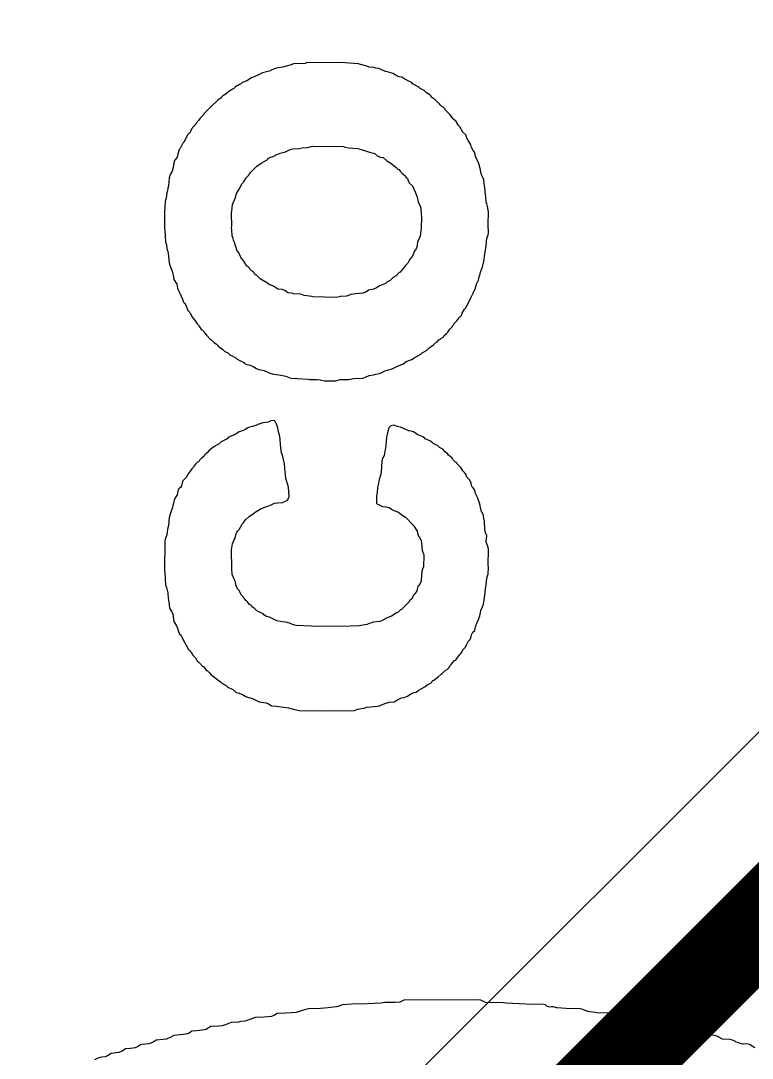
# Model space of a CAD drawing. Header units: inches. Extents: x -0.8 to 12, y -0.1 to 3.7.
# Drawn here: x 0.1512 to 0.233, y 1.3209 to 1.437 of the extents above; entities that cross this region are included whole.
import ezdxf

# ---------------------------------------------------------------- set-up
doc = ezdxf.new("R2010")
doc.units = ezdxf.units.IN
doc.header["$MEASUREMENT"] = 0
doc.layers.add('Bottom Overlay', color=54, linetype='Continuous')
doc.layers.add('Top Layer', color=1, linetype='Continuous')

msp = doc.modelspace()

# ---------------------------------------------------------------- linework, layer by layer
at = {"layer": 'Bottom Overlay'}
for p, q in [((0.17978, 1.43167), (0.17945, 1.43154)), ((0.18051, 1.43177), (0.17978, 1.43167)), ((0.18087, 1.43187), (0.18051, 1.43177)), ((0.18144, 1.43203), (0.18087, 1.43187)), ((0.18169, 1.43213), (0.18144, 1.43203)), ((0.18299, 1.43218), (0.18169, 1.43213)), ((0.18314, 1.43224), (0.18299, 1.43218)), ((0.18732, 1.43229), (0.18314, 1.43224)), ((0.18748, 1.43224), (0.18732, 1.43229)), ((0.18846, 1.43218), (0.18748, 1.43224)), ((0.18898, 1.43213), (0.18846, 1.43218)), ((0.18918, 1.43208), (0.18898, 1.43213)), ((0.18991, 1.43187), (0.18918, 1.43208)), ((0.19017, 1.43177), (0.18991, 1.43187)), ((0.19068, 1.43172), (0.19017, 1.43177)), ((0.19089, 1.43167), (0.19068, 1.43172)), ((0.19125, 1.43162), (0.19089, 1.43167)), ((0.192, 1.43128), (0.19125, 1.43162)), ((0.17697, 1.43056), (0.17679, 1.43043)), ((0.1773, 1.43069), (0.17697, 1.43056)), ((0.17787, 1.43094), (0.1773, 1.43069)), ((0.17823, 1.43115), (0.17787, 1.43094)), ((0.17854, 1.4312), (0.17823, 1.43115)), ((0.17911, 1.43136), (0.17854, 1.4312)), ((0.17919, 1.43143), (0.17911, 1.43136)), ((0.17945, 1.43154), (0.17919, 1.43143)), ((0.19233, 1.4312), (0.192, 1.43128)), ((0.19285, 1.43105), (0.19233, 1.4312)), ((0.19316, 1.43084), (0.19285, 1.43105)), ((0.19326, 1.43079), (0.19316, 1.43084)), ((0.19352, 1.43069), (0.19326, 1.43079)), ((0.19383, 1.43063), (0.19352, 1.43069)), ((0.19414, 1.43043), (0.19383, 1.43063)), ((0.17488, 1.42929), (0.17452, 1.42908)), ((0.17498, 1.42934), (0.17488, 1.42929)), ((0.17519, 1.42955), (0.17498, 1.42934)), ((0.17565, 1.42981), (0.17519, 1.42955)), ((0.17575, 1.42986), (0.17565, 1.42981)), ((0.17594, 1.43004), (0.17575, 1.42986)), ((0.17619, 1.43014), (0.17594, 1.43004)), ((0.17648, 1.43022), (0.17619, 1.43014)), ((0.17679, 1.43043), (0.17648, 1.43022)), ((0.19481, 1.43007), (0.19414, 1.43043)), ((0.19492, 1.43001), (0.19481, 1.43007)), ((0.19502, 1.42991), (0.19492, 1.43001)), ((0.19538, 1.4297), (0.19502, 1.42991)), ((0.19564, 1.42955), (0.19538, 1.4297)), ((0.19574, 1.4295), (0.19564, 1.42955)), ((0.19585, 1.42939), (0.19574, 1.4295)), ((0.19631, 1.42914), (0.19585, 1.42939)), ((0.17348, 1.42826), (0.1732, 1.42803)), ((0.17359, 1.42831), (0.17348, 1.42826)), ((0.17361, 1.42839), (0.17359, 1.42831)), ((0.17379, 1.42857), (0.17361, 1.42839)), ((0.17415, 1.42877), (0.17379, 1.42857)), ((0.17423, 1.42885), (0.17415, 1.42877)), ((0.17452, 1.42908), (0.17423, 1.42885)), ((0.19657, 1.42888), (0.19631, 1.42914)), ((0.19693, 1.42867), (0.19657, 1.42888)), ((0.19706, 1.42854), (0.19693, 1.42867)), ((0.19719, 1.42836), (0.19706, 1.42854)), ((0.19729, 1.42831), (0.19719, 1.42836)), ((0.1974, 1.42821), (0.19729, 1.42831)), ((0.1975, 1.42815), (0.1974, 1.42821)), ((0.19786, 1.42779), (0.1975, 1.42815)), ((0.17281, 1.42769), (0.1717, 1.42658)), ((0.17291, 1.42774), (0.17281, 1.42769)), ((0.1732, 1.42803), (0.17291, 1.42774)), ((0.19796, 1.42774), (0.19786, 1.42779)), ((0.19804, 1.42766), (0.19796, 1.42774)), ((0.19809, 1.42756), (0.19804, 1.42766)), ((0.19827, 1.42738), (0.19809, 1.42756)), ((0.19838, 1.42733), (0.19827, 1.42738)), ((0.19861, 1.4271), (0.19838, 1.42733)), ((0.19866, 1.42699), (0.19861, 1.4271)), ((0.19923, 1.42642), (0.19866, 1.42699)), ((0.17108, 1.4258), (0.17093, 1.42565)), ((0.17124, 1.42606), (0.17108, 1.4258)), ((0.17165, 1.42648), (0.17124, 1.42606)), ((0.1717, 1.42658), (0.17165, 1.42648)), ((0.19959, 1.42596), (0.19923, 1.42642)), ((0.1999, 1.4257), (0.19959, 1.42596)), ((0.17036, 1.42493), (0.17007, 1.42438)), ((0.17041, 1.42503), (0.17036, 1.42493)), ((0.17049, 1.42511), (0.17041, 1.42503)), ((0.17059, 1.42516), (0.17049, 1.42511)), ((0.17062, 1.42524), (0.17059, 1.42516)), ((0.17072, 1.42534), (0.17062, 1.42524)), ((0.17077, 1.42544), (0.17072, 1.42534)), ((0.17087, 1.42555), (0.17077, 1.42544)), ((0.17093, 1.42565), (0.17087, 1.42555)), ((0.20016, 1.42524), (0.1999, 1.4257)), ((0.20031, 1.42508), (0.20016, 1.42524)), ((0.20062, 1.42451), (0.20031, 1.42508)), ((0.16969, 1.42384), (0.16943, 1.42338)), ((0.16984, 1.4242), (0.16969, 1.42384)), ((0.16997, 1.42433), (0.16984, 1.4242)), ((0.17007, 1.42438), (0.16997, 1.42433)), ((0.20096, 1.42418), (0.20062, 1.42451)), ((0.20109, 1.42384), (0.20096, 1.42418)), ((0.20119, 1.42358), (0.20109, 1.42384)), ((0.20127, 1.42351), (0.20119, 1.42358)), ((0.20153, 1.42309), (0.20127, 1.42351)), ((0.16891, 1.42255), (0.16876, 1.42203)), ((0.16901, 1.42265), (0.16891, 1.42255)), ((0.16922, 1.42302), (0.16901, 1.42265)), ((0.16932, 1.42327), (0.16922, 1.42302)), ((0.16943, 1.42338), (0.16932, 1.42327)), ((0.18079, 1.42229), (0.18118, 1.42247)), ((0.18118, 1.42247), (0.18144, 1.42258)), ((0.18144, 1.42258), (0.18164, 1.42263)), ((0.18164, 1.42263), (0.18231, 1.42268)), ((0.18231, 1.42268), (0.18268, 1.42273)), ((0.18268, 1.42273), (0.18324, 1.42278)), ((0.18324, 1.42278), (0.1834, 1.42283)), ((0.1834, 1.42283), (0.18381, 1.42294)), ((0.18381, 1.42294), (0.18727, 1.42289)), ((0.18727, 1.42289), (0.18743, 1.42283)), ((0.18743, 1.42283), (0.18784, 1.42273)), ((0.18784, 1.42273), (0.1889, 1.42265)), ((0.1889, 1.42265), (0.18916, 1.4226)), ((0.18916, 1.4226), (0.18973, 1.4224)), ((0.18973, 1.4224), (0.19032, 1.42222)), ((0.20161, 1.42276), (0.20153, 1.42309)), ((0.20181, 1.42245), (0.20161, 1.42276)), ((0.20194, 1.42227), (0.20181, 1.42245)), ((0.16839, 1.42131), (0.16829, 1.42105)), ((0.16847, 1.42139), (0.16839, 1.42131)), ((0.16868, 1.4217), (0.16847, 1.42139)), ((0.16876, 1.42203), (0.16868, 1.4217)), ((0.17808, 1.42103), (0.17875, 1.42139)), ((0.17875, 1.42139), (0.17883, 1.42147)), ((0.17883, 1.42147), (0.17888, 1.42157)), ((0.17888, 1.42157), (0.17911, 1.4217)), ((0.17911, 1.4217), (0.17932, 1.42175)), ((0.17932, 1.42175), (0.17965, 1.42188)), ((0.17965, 1.42188), (0.17973, 1.42196)), ((0.17973, 1.42196), (0.17984, 1.42201)), ((0.17984, 1.42201), (0.1802, 1.42216)), ((0.1802, 1.42216), (0.18079, 1.42229)), ((0.19032, 1.42222), (0.19066, 1.42214)), ((0.19066, 1.42214), (0.19084, 1.42206)), ((0.19084, 1.42206), (0.19104, 1.42185)), ((0.19104, 1.42185), (0.19115, 1.4218)), ((0.19115, 1.4218), (0.1914, 1.4217)), ((0.1914, 1.4217), (0.19171, 1.42165)), ((0.19171, 1.42165), (0.19182, 1.42154)), ((0.19182, 1.42154), (0.19192, 1.42149)), ((0.19192, 1.42149), (0.19213, 1.42129)), ((0.19213, 1.42129), (0.19259, 1.42103)), ((0.20202, 1.42198), (0.20194, 1.42227)), ((0.20207, 1.42178), (0.20202, 1.42198)), ((0.20215, 1.42149), (0.20207, 1.42178)), ((0.20235, 1.42118), (0.20215, 1.42149)), ((0.20248, 1.42085), (0.20235, 1.42118)), ((0.16814, 1.42012), (0.16788, 1.41976)), ((0.16824, 1.42054), (0.16814, 1.42012)), ((0.16829, 1.42105), (0.16824, 1.42054)), ((0.17687, 1.41997), (0.17751, 1.42061)), ((0.17751, 1.42061), (0.17761, 1.42067)), ((0.17761, 1.42067), (0.17808, 1.42103)), ((0.19259, 1.42103), (0.1928, 1.42082)), ((0.1928, 1.42082), (0.1929, 1.42077)), ((0.1929, 1.42077), (0.19319, 1.42054)), ((0.19319, 1.42054), (0.19337, 1.42036)), ((0.19337, 1.42036), (0.19347, 1.4203)), ((0.19347, 1.4203), (0.1937, 1.42007)), ((0.1937, 1.42007), (0.19375, 1.41997)), ((0.20259, 1.42043), (0.20248, 1.42085)), ((0.20264, 1.42007), (0.20259, 1.42043)), ((0.20274, 1.41971), (0.20264, 1.42007)), ((0.16778, 1.4194), (0.1677, 1.4185)), ((0.16788, 1.41976), (0.16778, 1.4194)), ((0.17594, 1.41873), (0.17614, 1.41894)), ((0.17614, 1.41894), (0.1764, 1.4194)), ((0.1764, 1.4194), (0.17666, 1.41966)), ((0.17666, 1.41966), (0.17671, 1.41976)), ((0.17671, 1.41976), (0.17681, 1.41987)), ((0.17681, 1.41987), (0.17687, 1.41997)), ((0.19375, 1.41997), (0.19383, 1.41989)), ((0.19383, 1.41989), (0.19394, 1.41984)), ((0.19394, 1.41984), (0.19422, 1.41956)), ((0.19422, 1.41956), (0.19427, 1.41945)), ((0.19427, 1.41945), (0.19443, 1.4193)), ((0.19443, 1.4193), (0.19453, 1.41904)), ((0.19453, 1.41904), (0.19468, 1.41878)), ((0.20287, 1.41943), (0.20274, 1.41971)), ((0.20297, 1.41917), (0.20287, 1.41943)), ((0.20303, 1.41875), (0.20297, 1.41917)), ((0.16754, 1.41772), (0.16744, 1.41715)), ((0.16759, 1.41793), (0.16754, 1.41772)), ((0.16765, 1.41824), (0.16759, 1.41793)), ((0.1677, 1.4185), (0.16765, 1.41824)), ((0.17529, 1.41752), (0.17534, 1.41772)), ((0.17534, 1.41772), (0.1756, 1.41813)), ((0.1756, 1.41813), (0.17594, 1.41873)), ((0.19468, 1.41878), (0.19499, 1.41847)), ((0.19499, 1.41847), (0.1951, 1.41821)), ((0.1951, 1.41821), (0.19546, 1.41744)), ((0.20308, 1.41829), (0.20303, 1.41875)), ((0.20316, 1.41749), (0.20308, 1.41829)), ((0.16734, 1.41674), (0.16728, 1.41555)), ((0.16744, 1.41715), (0.16734, 1.41674)), ((0.17488, 1.41638), (0.17498, 1.41664)), ((0.17498, 1.41664), (0.17521, 1.41718)), ((0.17521, 1.41718), (0.17529, 1.41752)), ((0.19546, 1.41744), (0.19551, 1.41723)), ((0.19551, 1.41723), (0.19564, 1.41669)), ((0.19564, 1.41669), (0.19592, 1.41604)), ((0.20321, 1.41733), (0.20316, 1.41749)), ((0.20326, 1.41666), (0.20321, 1.41733)), ((0.20331, 1.41646), (0.20326, 1.41666)), ((0.16728, 1.41555), (0.16726, 1.41372)), ((0.17477, 1.4154), (0.17483, 1.41597)), ((0.1748, 1.41398), (0.17477, 1.4154)), ((0.17483, 1.41597), (0.17488, 1.41638)), ((0.19592, 1.41604), (0.19598, 1.41522)), ((0.20344, 1.41602), (0.20331, 1.41646)), ((0.20349, 1.41555), (0.20344, 1.41602)), ((0.20346, 1.41418), (0.20349, 1.41555)), ((0.19598, 1.41522), (0.19603, 1.41506)), ((0.19603, 1.41506), (0.19598, 1.41367)), ((0.16726, 1.41372), (0.16731, 1.41356)), ((0.16731, 1.41356), (0.16736, 1.41217)), ((0.17475, 1.41382), (0.1748, 1.41398)), ((0.1748, 1.41356), (0.17475, 1.41382)), ((0.17485, 1.41289), (0.1748, 1.41356)), ((0.19592, 1.41351), (0.19587, 1.41284)), ((0.19598, 1.41367), (0.19592, 1.41351)), ((0.20352, 1.4132), (0.20346, 1.41418)), ((0.20346, 1.413), (0.20352, 1.4132)), ((0.16736, 1.41217), (0.16747, 1.41191)), ((0.16747, 1.41191), (0.16754, 1.41142)), ((0.1749, 1.41269), (0.17485, 1.41289)), ((0.17498, 1.4124), (0.1749, 1.41269)), ((0.17508, 1.41214), (0.17498, 1.4124)), ((0.17526, 1.41165), (0.17508, 1.41214)), ((0.19556, 1.41217), (0.19549, 1.41163)), ((0.19587, 1.41284), (0.19556, 1.41217)), ((0.20323, 1.41178), (0.20331, 1.41263)), ((0.20331, 1.41263), (0.20346, 1.413)), ((0.16754, 1.41142), (0.16762, 1.41114)), ((0.16762, 1.41114), (0.16767, 1.41093)), ((0.16767, 1.41093), (0.16772, 1.41057)), ((0.17537, 1.41129), (0.17526, 1.41165)), ((0.17563, 1.41093), (0.17537, 1.41129)), ((0.1757, 1.41075), (0.17563, 1.41093)), ((0.17583, 1.41041), (0.1757, 1.41075)), ((0.1951, 1.41088), (0.19484, 1.41041)), ((0.1952, 1.41114), (0.1951, 1.41088)), ((0.19541, 1.41145), (0.1952, 1.41114)), ((0.19549, 1.41163), (0.19541, 1.41145)), ((0.203, 1.41), (0.20308, 1.41085)), ((0.20308, 1.41085), (0.20323, 1.41178)), ((0.16772, 1.41057), (0.1678, 1.40987)), ((0.1678, 1.40987), (0.16785, 1.40961)), ((0.16785, 1.40961), (0.16801, 1.4092)), ((0.17591, 1.41034), (0.17583, 1.41041)), ((0.17614, 1.41005), (0.17591, 1.41034)), ((0.17635, 1.40969), (0.17614, 1.41005)), ((0.1764, 1.40959), (0.17635, 1.40969)), ((0.17648, 1.40951), (0.1764, 1.40959)), ((0.19448, 1.40985), (0.19417, 1.40954)), ((0.19468, 1.41021), (0.19448, 1.40985)), ((0.19474, 1.41031), (0.19468, 1.41021)), ((0.19484, 1.41041), (0.19474, 1.41031)), ((0.20282, 1.40941), (0.203, 1.41)), ((0.16801, 1.4092), (0.16814, 1.40892)), ((0.16814, 1.40892), (0.16824, 1.4085)), ((0.16824, 1.4085), (0.16829, 1.40799)), ((0.17658, 1.40946), (0.17648, 1.40951)), ((0.17676, 1.40928), (0.17658, 1.40946)), ((0.17681, 1.40917), (0.17676, 1.40928)), ((0.17699, 1.40899), (0.17681, 1.40917)), ((0.1771, 1.40894), (0.17699, 1.40899)), ((0.17728, 1.40876), (0.1771, 1.40894)), ((0.17733, 1.40866), (0.17728, 1.40876)), ((0.17746, 1.40853), (0.17733, 1.40866)), ((0.17756, 1.40848), (0.17746, 1.40853)), ((0.17798, 1.40806), (0.17756, 1.40848)), ((0.19316, 1.40842), (0.19306, 1.40837)), ((0.19352, 1.40879), (0.19316, 1.40842)), ((0.19363, 1.40884), (0.19352, 1.40879)), ((0.19375, 1.40897), (0.19363, 1.40884)), ((0.19412, 1.40943), (0.19375, 1.40897)), ((0.19417, 1.40954), (0.19412, 1.40943)), ((0.20248, 1.4083), (0.20254, 1.4085)), ((0.20254, 1.4085), (0.20261, 1.40884)), ((0.20261, 1.40884), (0.20282, 1.40941)), ((0.16829, 1.40799), (0.16865, 1.40747)), ((0.16865, 1.40747), (0.16873, 1.40703)), ((0.17854, 1.40775), (0.17798, 1.40806)), ((0.17865, 1.4077), (0.17854, 1.40775)), ((0.17888, 1.40747), (0.17865, 1.4077)), ((0.17937, 1.40729), (0.17888, 1.40747)), ((0.17994, 1.40693), (0.17937, 1.40729)), ((0.19128, 1.40726), (0.19099, 1.40708)), ((0.19161, 1.40739), (0.19128, 1.40726)), ((0.19197, 1.40755), (0.19161, 1.40739)), ((0.19213, 1.4077), (0.19197, 1.40755)), ((0.19249, 1.40791), (0.19213, 1.4077)), ((0.19259, 1.40796), (0.19249, 1.40791)), ((0.19285, 1.40822), (0.19259, 1.40796)), ((0.19295, 1.40827), (0.19285, 1.40822)), ((0.19298, 1.4083), (0.19295, 1.40827)), ((0.19306, 1.40837), (0.19298, 1.4083)), ((0.20202, 1.40695), (0.20215, 1.40749)), ((0.20215, 1.40749), (0.20238, 1.40793)), ((0.20238, 1.40793), (0.20248, 1.4083)), ((0.16873, 1.40703), (0.16883, 1.40677)), ((0.16883, 1.40677), (0.16899, 1.40646)), ((0.16899, 1.40646), (0.16927, 1.40582)), ((0.18046, 1.40688), (0.17994, 1.40693)), ((0.18071, 1.40677), (0.18046, 1.40688)), ((0.18107, 1.40651), (0.18071, 1.40677)), ((0.18149, 1.40646), (0.18107, 1.40651)), ((0.18169, 1.40641), (0.18149, 1.40646)), ((0.18252, 1.40636), (0.18169, 1.40641)), ((0.18288, 1.4062), (0.18252, 1.40636)), ((0.1835, 1.40615), (0.18288, 1.4062)), ((0.18371, 1.4061), (0.1835, 1.40615)), ((0.18386, 1.40605), (0.18371, 1.4061)), ((0.18696, 1.4061), (0.18681, 1.40605)), ((0.18763, 1.40615), (0.18696, 1.4061)), ((0.18784, 1.4062), (0.18763, 1.40615)), ((0.1881, 1.40631), (0.18784, 1.4062)), ((0.18841, 1.40636), (0.1881, 1.40631)), ((0.18862, 1.40641), (0.18841, 1.40636)), ((0.18944, 1.40646), (0.18862, 1.40641)), ((0.18978, 1.40659), (0.18944, 1.40646)), ((0.19009, 1.4068), (0.18978, 1.40659)), ((0.19063, 1.40693), (0.19009, 1.4068)), ((0.19099, 1.40708), (0.19063, 1.40693)), ((0.20155, 1.40602), (0.20181, 1.40649)), ((0.20181, 1.40649), (0.20202, 1.40695)), ((0.16927, 1.40582), (0.1694, 1.40548)), ((0.1694, 1.40548), (0.16948, 1.4054)), ((0.16948, 1.4054), (0.16953, 1.4053)), ((0.16953, 1.4053), (0.16963, 1.4052)), ((0.16963, 1.4052), (0.16974, 1.40494)), ((0.16974, 1.40494), (0.16989, 1.40453)), ((0.18645, 1.406), (0.18386, 1.40605)), ((0.18681, 1.40605), (0.18645, 1.406)), ((0.20093, 1.40478), (0.2013, 1.40545)), ((0.2013, 1.40545), (0.20155, 1.40602)), ((0.16989, 1.40453), (0.1701, 1.40432)), ((0.1701, 1.40432), (0.17015, 1.40422)), ((0.17015, 1.40422), (0.17041, 1.40375)), ((0.17041, 1.40375), (0.17064, 1.40347)), ((0.19995, 1.40339), (0.20029, 1.40383)), ((0.20029, 1.40383), (0.20039, 1.40388)), ((0.20039, 1.40388), (0.20047, 1.40396)), ((0.20047, 1.40396), (0.20057, 1.40422)), ((0.20057, 1.40422), (0.20083, 1.40468)), ((0.20083, 1.40468), (0.20093, 1.40478)), ((0.17064, 1.40347), (0.1709, 1.40305)), ((0.1709, 1.40305), (0.17113, 1.40282)), ((0.17113, 1.40282), (0.17118, 1.40272)), ((0.17118, 1.40272), (0.17142, 1.40238)), ((0.19918, 1.40246), (0.19944, 1.40272)), ((0.19944, 1.40272), (0.19949, 1.40282)), ((0.19949, 1.40282), (0.19959, 1.40292)), ((0.19959, 1.40292), (0.19964, 1.40303)), ((0.19964, 1.40303), (0.1999, 1.40329)), ((0.1999, 1.40329), (0.19995, 1.40339)), ((0.17142, 1.40238), (0.17152, 1.40233)), ((0.17152, 1.40233), (0.1717, 1.40215)), ((0.1717, 1.40215), (0.17175, 1.40205)), ((0.17175, 1.40205), (0.17198, 1.40176)), ((0.17198, 1.40176), (0.17222, 1.40153)), ((0.17222, 1.40153), (0.17227, 1.40143)), ((0.17227, 1.40143), (0.17245, 1.4013)), ((0.19817, 1.4014), (0.19843, 1.40156)), ((0.19843, 1.40156), (0.19851, 1.40163)), ((0.19851, 1.40163), (0.19856, 1.40174)), ((0.19856, 1.40174), (0.19879, 1.40197)), ((0.19879, 1.40197), (0.19889, 1.40202)), ((0.19889, 1.40202), (0.19897, 1.4021)), ((0.19897, 1.4021), (0.19918, 1.40246)), ((0.17245, 1.4013), (0.17281, 1.40094)), ((0.17281, 1.40094), (0.17307, 1.40078)), ((0.17307, 1.40078), (0.1732, 1.40065)), ((0.1732, 1.40065), (0.17325, 1.40055)), ((0.17325, 1.40055), (0.17333, 1.40047)), ((0.17333, 1.40047), (0.17343, 1.40042)), ((0.17343, 1.40042), (0.17379, 1.40016)), ((0.19657, 1.40006), (0.19688, 1.40037)), ((0.19688, 1.40037), (0.19698, 1.40042)), ((0.19698, 1.40042), (0.19734, 1.40068)), ((0.19734, 1.40068), (0.19765, 1.40099)), ((0.19765, 1.40099), (0.19776, 1.40104)), ((0.19776, 1.40104), (0.19796, 1.40125)), ((0.19796, 1.40125), (0.19807, 1.4013)), ((0.19807, 1.4013), (0.19817, 1.4014)), ((0.17379, 1.40016), (0.174, 1.39995)), ((0.174, 1.39995), (0.17433, 1.39983)), ((0.17433, 1.39983), (0.17457, 1.39959)), ((0.17457, 1.39959), (0.17467, 1.39954)), ((0.17467, 1.39954), (0.17524, 1.39923)), ((0.17524, 1.39923), (0.17539, 1.39908)), ((0.19494, 1.39905), (0.19518, 1.39923)), ((0.19518, 1.39923), (0.19528, 1.39928)), ((0.19528, 1.39928), (0.19595, 1.39964)), ((0.19595, 1.39964), (0.1961, 1.3998)), ((0.1961, 1.3998), (0.19657, 1.40006)), ((0.17539, 1.39908), (0.17575, 1.39892)), ((0.17575, 1.39892), (0.17612, 1.39871)), ((0.17612, 1.39871), (0.17622, 1.39861)), ((0.17622, 1.39861), (0.17648, 1.39851)), ((0.17648, 1.39851), (0.17684, 1.3984)), ((0.17684, 1.3984), (0.17718, 1.39828)), ((0.17718, 1.39828), (0.17756, 1.39804)), ((0.17756, 1.39804), (0.17782, 1.39794)), ((0.17782, 1.39794), (0.17841, 1.39781)), ((0.19233, 1.39789), (0.19262, 1.39797)), ((0.19262, 1.39797), (0.19288, 1.39807)), ((0.19288, 1.39807), (0.19342, 1.39835)), ((0.19342, 1.39835), (0.19391, 1.39853)), ((0.19391, 1.39853), (0.19422, 1.39874)), ((0.19422, 1.39874), (0.1943, 1.39882)), ((0.1943, 1.39882), (0.19494, 1.39905)), ((0.17841, 1.39781), (0.17906, 1.39753)), ((0.17906, 1.39753), (0.17947, 1.39742)), ((0.17947, 1.39742), (0.18007, 1.39735)), ((0.18007, 1.39735), (0.18027, 1.39729)), ((0.18027, 1.39729), (0.18084, 1.39719)), ((0.18084, 1.39719), (0.18138, 1.39696)), ((0.18138, 1.39696), (0.18193, 1.39693)), ((0.18193, 1.39693), (0.18195, 1.39696)), ((0.18195, 1.39696), (0.18206, 1.39691)), ((0.18206, 1.39691), (0.18211, 1.39691)), ((0.18211, 1.39691), (0.18335, 1.39686)), ((0.18335, 1.39686), (0.1835, 1.3968)), ((0.1835, 1.3968), (0.18435, 1.39683)), ((0.18435, 1.39683), (0.18466, 1.39678)), ((0.18466, 1.39678), (0.18487, 1.39673)), ((0.18655, 1.3967), (0.18691, 1.3968)), ((0.18691, 1.3968), (0.1873, 1.39683)), ((0.1873, 1.39683), (0.18789, 1.3968)), ((0.18789, 1.3968), (0.18805, 1.39686)), ((0.18805, 1.39686), (0.18841, 1.39691)), ((0.18841, 1.39691), (0.18949, 1.39696)), ((0.18949, 1.39696), (0.19017, 1.39727)), ((0.19017, 1.39727), (0.19066, 1.39735)), ((0.19066, 1.39735), (0.19091, 1.3974)), ((0.19091, 1.3974), (0.19133, 1.3975)), ((0.19133, 1.3975), (0.19159, 1.3976)), ((0.19159, 1.3976), (0.19192, 1.39779)), ((0.19192, 1.39779), (0.19233, 1.39789)), ((0.18487, 1.39673), (0.18518, 1.39667)), ((0.18518, 1.39667), (0.18639, 1.39665)), ((0.18639, 1.39665), (0.18655, 1.3967)), ((0.17922, 1.39221), (0.17885, 1.39205)), ((0.1796, 1.39218), (0.17922, 1.39221)), ((0.17981, 1.39182), (0.1796, 1.39218)), ((0.17596, 1.39107), (0.17563, 1.39094)), ((0.17632, 1.39123), (0.17596, 1.39107)), ((0.1765, 1.39135), (0.17632, 1.39123)), ((0.17676, 1.39146), (0.1765, 1.39135)), ((0.1771, 1.39154), (0.17676, 1.39146)), ((0.17761, 1.39169), (0.1771, 1.39154)), ((0.17769, 1.39177), (0.17761, 1.39169)), ((0.17826, 1.39197), (0.17769, 1.39177)), ((0.17885, 1.39205), (0.17826, 1.39197)), ((0.17986, 1.39161), (0.17981, 1.39182)), ((0.17994, 1.39138), (0.17986, 1.39161)), ((0.18007, 1.39079), (0.17994, 1.39138)), ((0.19226, 1.39104), (0.19218, 1.39066)), ((0.19236, 1.39141), (0.19226, 1.39104)), ((0.19259, 1.39164), (0.19236, 1.39141)), ((0.1929, 1.39169), (0.19259, 1.39164)), ((0.19334, 1.39156), (0.1929, 1.39169)), ((0.19368, 1.39148), (0.19334, 1.39156)), ((0.19425, 1.39123), (0.19368, 1.39148)), ((0.19435, 1.39117), (0.19425, 1.39123)), ((0.19461, 1.39107), (0.19435, 1.39117)), ((0.19481, 1.39102), (0.19461, 1.39107)), ((0.1951, 1.39094), (0.19481, 1.39102)), ((0.17359, 1.38983), (0.17338, 1.38962)), ((0.17426, 1.39019), (0.17359, 1.38983)), ((0.17444, 1.39037), (0.17426, 1.39019)), ((0.17508, 1.39061), (0.17444, 1.39037)), ((0.17545, 1.39086), (0.17508, 1.39061)), ((0.17563, 1.39094), (0.17545, 1.39086)), ((0.18012, 1.39063), (0.18007, 1.39079)), ((0.1802, 1.39014), (0.18012, 1.39063)), ((0.18025, 1.38952), (0.1802, 1.39014)), ((0.19205, 1.38986), (0.192, 1.38913)), ((0.1921, 1.39037), (0.19205, 1.38986)), ((0.19218, 1.39066), (0.1921, 1.39037)), ((0.19559, 1.39061), (0.1951, 1.39094)), ((0.19579, 1.39055), (0.19559, 1.39061)), ((0.19616, 1.3904), (0.19579, 1.39055)), ((0.19626, 1.39035), (0.19616, 1.3904)), ((0.19641, 1.39019), (0.19626, 1.39035)), ((0.19652, 1.39014), (0.19641, 1.39019)), ((0.19703, 1.38993), (0.19652, 1.39014)), ((0.19729, 1.38968), (0.19703, 1.38993)), ((0.17222, 1.38882), (0.17204, 1.38859)), ((0.1725, 1.38906), (0.17222, 1.38882)), ((0.1726, 1.38911), (0.1725, 1.38906)), ((0.17281, 1.38931), (0.1726, 1.38911)), ((0.17338, 1.38962), (0.17281, 1.38931)), ((0.1803, 1.38885), (0.18025, 1.38952)), ((0.18035, 1.38859), (0.1803, 1.38885)), ((0.1919, 1.38877), (0.19184, 1.38831)), ((0.19195, 1.38898), (0.1919, 1.38877)), ((0.192, 1.38913), (0.19195, 1.38898)), ((0.19755, 1.38952), (0.19729, 1.38968)), ((0.19781, 1.38942), (0.19755, 1.38952)), ((0.19802, 1.38921), (0.19781, 1.38942)), ((0.19838, 1.389), (0.19802, 1.38921)), ((0.19866, 1.38872), (0.19838, 1.389)), ((0.19897, 1.38846), (0.19866, 1.38872)), ((0.17095, 1.38756), (0.17072, 1.38733)), ((0.17105, 1.38761), (0.17095, 1.38756)), ((0.17113, 1.38769), (0.17105, 1.38761)), ((0.17118, 1.38779), (0.17113, 1.38769)), ((0.17142, 1.38802), (0.17118, 1.38779)), ((0.17152, 1.38807), (0.17142, 1.38802)), ((0.17165, 1.3882), (0.17152, 1.38807)), ((0.1717, 1.38831), (0.17165, 1.3882)), ((0.17193, 1.38854), (0.1717, 1.38831)), ((0.17204, 1.38859), (0.17193, 1.38854)), ((0.18046, 1.38833), (0.18035, 1.38859)), ((0.18053, 1.388), (0.18046, 1.38833)), ((0.18069, 1.38738), (0.18053, 1.388)), ((0.19159, 1.38764), (0.19151, 1.38647)), ((0.19164, 1.388), (0.19159, 1.38764)), ((0.19184, 1.38831), (0.19164, 1.388)), ((0.19902, 1.38836), (0.19897, 1.38846)), ((0.19913, 1.38826), (0.19902, 1.38836)), ((0.19944, 1.388), (0.19913, 1.38826)), ((0.19949, 1.38789), (0.19944, 1.388)), ((0.19982, 1.38756), (0.19949, 1.38789)), ((0.19993, 1.38751), (0.19982, 1.38756)), ((0.19995, 1.38743), (0.19993, 1.38751)), ((0.17015, 1.38655), (0.16992, 1.38627)), ((0.17031, 1.38681), (0.17015, 1.38655)), ((0.17051, 1.38702), (0.17031, 1.38681)), ((0.17056, 1.38712), (0.17051, 1.38702)), ((0.17067, 1.38722), (0.17056, 1.38712)), ((0.17072, 1.38733), (0.17067, 1.38722)), ((0.18074, 1.38686), (0.18069, 1.38738)), ((0.18084, 1.38572), (0.18074, 1.38686)), ((0.19151, 1.38647), (0.19146, 1.38622)), ((0.20042, 1.38696), (0.19995, 1.38743)), ((0.20062, 1.3866), (0.20042, 1.38696)), ((0.20083, 1.3864), (0.20062, 1.3866)), ((0.20088, 1.38629), (0.20083, 1.3864)), ((0.16932, 1.38547), (0.16922, 1.38511)), ((0.16969, 1.38583), (0.16932, 1.38547)), ((0.16992, 1.38627), (0.16969, 1.38583)), ((0.1811, 1.3849), (0.18084, 1.38572)), ((0.19128, 1.38562), (0.19115, 1.38503)), ((0.19146, 1.38622), (0.19128, 1.38562)), ((0.20096, 1.38622), (0.20088, 1.38629)), ((0.20109, 1.38588), (0.20096, 1.38622)), ((0.20142, 1.38554), (0.20109, 1.38588)), ((0.20155, 1.38521), (0.20142, 1.38554)), ((0.20166, 1.38485), (0.20155, 1.38521)), ((0.16881, 1.38449), (0.16868, 1.38389)), ((0.16891, 1.38459), (0.16881, 1.38449)), ((0.16896, 1.38469), (0.16891, 1.38459)), ((0.16904, 1.38472), (0.16896, 1.38469)), ((0.16917, 1.3849), (0.16904, 1.38472)), ((0.16922, 1.38511), (0.16917, 1.3849)), ((0.18115, 1.38474), (0.1811, 1.3849)), ((0.1812, 1.38371), (0.18115, 1.38474)), ((0.19104, 1.38415), (0.19099, 1.38374)), ((0.19109, 1.38472), (0.19104, 1.38415)), ((0.19115, 1.38503), (0.19109, 1.38472)), ((0.20181, 1.38469), (0.20166, 1.38485)), ((0.20199, 1.38441), (0.20181, 1.38469)), ((0.20207, 1.38407), (0.20199, 1.38441)), ((0.2023, 1.38353), (0.20207, 1.38407)), ((0.16827, 1.38296), (0.16821, 1.3827)), ((0.16834, 1.3833), (0.16827, 1.38296)), ((0.16847, 1.38358), (0.16834, 1.3833)), ((0.16868, 1.38389), (0.16847, 1.38358)), ((0.17911, 1.38275), (0.17958, 1.38296)), ((0.17958, 1.38296), (0.17994, 1.38301)), ((0.17994, 1.38301), (0.18046, 1.38306)), ((0.18046, 1.38306), (0.18079, 1.38319)), ((0.18079, 1.38319), (0.18105, 1.38335)), ((0.18105, 1.38335), (0.1811, 1.38345)), ((0.1811, 1.38345), (0.1812, 1.38371)), ((0.19099, 1.38374), (0.19097, 1.38299)), ((0.19097, 1.38299), (0.19109, 1.38286)), ((0.19109, 1.38286), (0.1912, 1.38281)), ((0.20251, 1.38296), (0.2023, 1.38353)), ((0.20256, 1.3827), (0.20251, 1.38296)), ((0.16788, 1.38175), (0.16778, 1.38133)), ((0.16801, 1.38208), (0.16788, 1.38175)), ((0.16816, 1.3825), (0.16801, 1.38208)), ((0.16821, 1.3827), (0.16816, 1.3825)), ((0.17679, 1.38152), (0.17728, 1.38185)), ((0.17728, 1.38185), (0.17741, 1.38198)), ((0.17741, 1.38198), (0.17798, 1.38229)), ((0.17798, 1.38229), (0.17808, 1.38239)), ((0.17808, 1.38239), (0.1786, 1.38255)), ((0.1786, 1.38255), (0.17893, 1.38268)), ((0.17893, 1.38268), (0.17911, 1.38275)), ((0.1912, 1.38281), (0.19166, 1.3826)), ((0.19166, 1.3826), (0.19202, 1.38255)), ((0.19202, 1.38255), (0.19241, 1.38247)), ((0.19241, 1.38247), (0.19264, 1.38229)), ((0.19264, 1.38229), (0.19275, 1.38224)), ((0.19275, 1.38224), (0.19311, 1.38208)), ((0.19311, 1.38208), (0.19344, 1.38195)), ((0.19344, 1.38195), (0.19368, 1.38177)), ((0.19368, 1.38177), (0.19378, 1.38172)), ((0.19378, 1.38172), (0.19425, 1.38136)), ((0.20261, 1.3825), (0.20256, 1.3827)), ((0.20269, 1.38216), (0.20261, 1.3825)), ((0.20295, 1.38159), (0.20269, 1.38216)), ((0.16778, 1.38133), (0.1677, 1.38048)), ((0.17563, 1.38004), (0.17594, 1.38061)), ((0.17594, 1.38061), (0.17609, 1.38077)), ((0.17609, 1.38077), (0.17614, 1.38087)), ((0.17614, 1.38087), (0.17637, 1.38115)), ((0.17637, 1.38115), (0.17668, 1.38146)), ((0.17668, 1.38146), (0.17679, 1.38152)), ((0.19425, 1.38136), (0.19505, 1.38056)), ((0.19505, 1.38056), (0.1951, 1.38046)), ((0.203, 1.38118), (0.20295, 1.38159)), ((0.20305, 1.38102), (0.203, 1.38118)), ((0.2031, 1.37994), (0.20305, 1.38102)), ((0.16754, 1.37945), (0.16744, 1.37919)), ((0.16759, 1.38002), (0.16754, 1.37945)), ((0.16765, 1.38022), (0.16759, 1.38002)), ((0.1677, 1.38048), (0.16765, 1.38022)), ((0.17521, 1.37922), (0.17526, 1.37942)), ((0.17526, 1.37942), (0.17534, 1.37971)), ((0.17534, 1.37971), (0.17547, 1.37989)), ((0.17547, 1.37989), (0.17563, 1.38004)), ((0.1951, 1.38046), (0.19551, 1.37984)), ((0.19551, 1.37984), (0.19556, 1.37963)), ((0.19556, 1.37963), (0.19569, 1.37929)), ((0.20321, 1.37958), (0.2031, 1.37994)), ((0.20331, 1.37932), (0.20321, 1.37958)), ((0.16731, 1.37875), (0.16726, 1.37539)), ((0.16736, 1.37911), (0.16731, 1.37875)), ((0.16744, 1.37919), (0.16736, 1.37911)), ((0.17477, 1.37774), (0.17483, 1.37821)), ((0.17483, 1.37821), (0.17488, 1.37842)), ((0.17488, 1.37842), (0.17498, 1.37867)), ((0.17498, 1.37867), (0.17521, 1.37922)), ((0.19569, 1.37929), (0.19577, 1.37922)), ((0.19577, 1.37922), (0.19582, 1.37911)), ((0.19582, 1.37911), (0.19598, 1.37875)), ((0.19598, 1.37875), (0.19603, 1.37855)), ((0.19603, 1.37855), (0.19608, 1.37767)), ((0.20326, 1.37865), (0.20331, 1.37932)), ((0.20331, 1.37844), (0.20326, 1.37865)), ((0.20344, 1.37811), (0.20331, 1.37844)), ((0.1748, 1.37565), (0.17477, 1.37774)), ((0.19608, 1.37767), (0.19623, 1.37731)), ((0.19623, 1.37731), (0.19629, 1.3771)), ((0.19629, 1.3771), (0.19623, 1.37586)), ((0.20349, 1.37785), (0.20344, 1.37811)), ((0.20346, 1.37601), (0.20349, 1.37785)), ((0.20352, 1.37586), (0.20346, 1.37601)), ((0.16726, 1.37539), (0.16731, 1.37524)), ((0.16731, 1.37524), (0.16736, 1.37379)), ((0.17485, 1.37498), (0.1748, 1.37565)), ((0.17511, 1.37441), (0.17485, 1.37498)), ((0.19603, 1.37498), (0.19598, 1.37421)), ((0.19608, 1.3755), (0.19603, 1.37498)), ((0.19623, 1.37586), (0.19608, 1.3755)), ((0.20331, 1.37457), (0.20341, 1.37483)), ((0.20341, 1.37483), (0.20346, 1.37503)), ((0.20346, 1.37503), (0.20352, 1.37586)), ((0.16736, 1.37379), (0.16747, 1.37354)), ((0.17521, 1.37416), (0.17511, 1.37441)), ((0.17526, 1.37385), (0.17521, 1.37416)), ((0.17532, 1.37364), (0.17526, 1.37385)), ((0.17542, 1.37338), (0.17532, 1.37364)), ((0.19561, 1.37364), (0.19554, 1.37335)), ((0.19572, 1.37374), (0.19561, 1.37364)), ((0.19598, 1.37421), (0.19572, 1.37374)), ((0.20316, 1.37338), (0.20321, 1.37364)), ((0.20321, 1.37364), (0.20326, 1.37379)), ((0.20326, 1.37379), (0.20331, 1.37457)), ((0.16747, 1.37354), (0.16762, 1.37292)), ((0.16762, 1.37292), (0.16767, 1.3723)), ((0.17557, 1.37323), (0.17542, 1.37338)), ((0.17588, 1.37266), (0.17557, 1.37323)), ((0.17609, 1.37245), (0.17588, 1.37266)), ((0.17614, 1.37235), (0.17609, 1.37245)), ((0.19515, 1.37271), (0.19489, 1.37224)), ((0.1953, 1.37286), (0.19515, 1.37271)), ((0.19549, 1.37315), (0.1953, 1.37286)), ((0.19554, 1.37335), (0.19549, 1.37315)), ((0.203, 1.37188), (0.20308, 1.37268)), ((0.20308, 1.37268), (0.20316, 1.37338)), ((0.16767, 1.3723), (0.16772, 1.37214)), ((0.16772, 1.37214), (0.16778, 1.37162)), ((0.16778, 1.37162), (0.16783, 1.37121)), ((0.1763, 1.37219), (0.17614, 1.37235)), ((0.17635, 1.37209), (0.1763, 1.37219)), ((0.17643, 1.37206), (0.17635, 1.37209)), ((0.17656, 1.37193), (0.17643, 1.37206)), ((0.17661, 1.37183), (0.17656, 1.37193)), ((0.17679, 1.37165), (0.17661, 1.37183)), ((0.17689, 1.3716), (0.17679, 1.37165)), ((0.17707, 1.37142), (0.17689, 1.3716)), ((0.17712, 1.37131), (0.17707, 1.37142)), ((0.1772, 1.37129), (0.17712, 1.37131)), ((0.17736, 1.37113), (0.1772, 1.37129)), ((0.19463, 1.37193), (0.19378, 1.37108)), ((0.19468, 1.37204), (0.19463, 1.37193)), ((0.19489, 1.37224), (0.19468, 1.37204)), ((0.20266, 1.37098), (0.20282, 1.37139)), ((0.20282, 1.37139), (0.20295, 1.37168)), ((0.20295, 1.37168), (0.203, 1.37188)), ((0.16783, 1.37121), (0.16809, 1.3708)), ((0.16809, 1.3708), (0.16819, 1.37054)), ((0.16819, 1.37054), (0.16827, 1.37)), ((0.17746, 1.37108), (0.17736, 1.37113)), ((0.17761, 1.37093), (0.17746, 1.37108)), ((0.17829, 1.37057), (0.17761, 1.37093)), ((0.17839, 1.37046), (0.17829, 1.37057)), ((0.17867, 1.37028), (0.17839, 1.37046)), ((0.17901, 1.3702), (0.17867, 1.37028)), ((0.17947, 1.37), (0.17901, 1.3702)), ((0.192, 1.37008), (0.19192, 1.37)), ((0.19267, 1.37033), (0.192, 1.37008)), ((0.19316, 1.37067), (0.19267, 1.37033)), ((0.19337, 1.37072), (0.19316, 1.37067)), ((0.19368, 1.37103), (0.19337, 1.37072)), ((0.19378, 1.37108), (0.19368, 1.37103)), ((0.20238, 1.36992), (0.20248, 1.37018)), ((0.20248, 1.37018), (0.20254, 1.37038)), ((0.20254, 1.37038), (0.20261, 1.37072)), ((0.20261, 1.37072), (0.20266, 1.37098)), ((0.16827, 1.37), (0.16832, 1.36974)), ((0.16832, 1.36974), (0.16858, 1.36933)), ((0.16858, 1.36933), (0.1687, 1.36899)), ((0.1687, 1.36899), (0.16878, 1.36871)), ((0.17984, 1.36979), (0.17947, 1.37)), ((0.18025, 1.36974), (0.17984, 1.36979)), ((0.18046, 1.36969), (0.18025, 1.36974)), ((0.18082, 1.36964), (0.18046, 1.36969)), ((0.18123, 1.36953), (0.18082, 1.36964)), ((0.18157, 1.3694), (0.18123, 1.36953)), ((0.18185, 1.36933), (0.18157, 1.3694)), ((0.182, 1.36927), (0.18185, 1.36933)), ((0.18366, 1.36922), (0.182, 1.36927)), ((0.18381, 1.36917), (0.18366, 1.36922)), ((0.18802, 1.3692), (0.18381, 1.36917)), ((0.18905, 1.36925), (0.18802, 1.3692)), ((0.18991, 1.36938), (0.18905, 1.36925)), ((0.19027, 1.36953), (0.18991, 1.36938)), ((0.19048, 1.36958), (0.19027, 1.36953)), ((0.1905, 1.36961), (0.19048, 1.36958)), ((0.19066, 1.36966), (0.1905, 1.36961)), ((0.19135, 1.36974), (0.19066, 1.36966)), ((0.19182, 1.36995), (0.19135, 1.36974)), ((0.19192, 1.37), (0.19182, 1.36995)), ((0.20197, 1.36873), (0.20207, 1.36915)), ((0.20207, 1.36915), (0.20225, 1.36964)), ((0.20225, 1.36964), (0.20238, 1.36992)), ((0.16878, 1.36871), (0.16896, 1.36832)), ((0.16896, 1.36832), (0.16907, 1.36822)), ((0.16907, 1.36822), (0.16912, 1.36811)), ((0.16912, 1.36811), (0.16953, 1.36734)), ((0.20145, 1.3677), (0.20155, 1.36806)), ((0.20155, 1.36806), (0.20163, 1.36834)), ((0.20163, 1.36834), (0.20171, 1.36842)), ((0.20171, 1.36842), (0.20176, 1.36853)), ((0.20176, 1.36853), (0.20197, 1.36873)), ((0.16953, 1.36734), (0.16969, 1.36708)), ((0.16969, 1.36708), (0.16994, 1.36661)), ((0.16994, 1.36661), (0.17002, 1.36654)), ((0.20047, 1.36625), (0.20068, 1.36661)), ((0.20068, 1.36661), (0.20093, 1.36687)), ((0.20093, 1.36687), (0.20104, 1.36713)), ((0.20104, 1.36713), (0.20124, 1.36749)), ((0.20124, 1.36749), (0.20145, 1.3677)), ((0.17002, 1.36654), (0.1701, 1.36651)), ((0.1701, 1.36651), (0.17015, 1.36641)), ((0.17015, 1.36641), (0.17036, 1.3661)), ((0.17036, 1.3661), (0.17041, 1.36599)), ((0.17041, 1.36599), (0.17072, 1.36568)), ((0.17072, 1.36568), (0.17093, 1.36532)), ((0.19982, 1.3654), (0.1999, 1.36548)), ((0.1999, 1.36548), (0.19995, 1.36558)), ((0.19995, 1.36558), (0.20031, 1.36605)), ((0.20031, 1.36605), (0.20042, 1.36615)), ((0.20042, 1.36615), (0.20047, 1.36625)), ((0.17093, 1.36532), (0.171, 1.36525)), ((0.171, 1.36525), (0.17111, 1.36519)), ((0.17111, 1.36519), (0.17129, 1.36501)), ((0.17129, 1.36501), (0.17134, 1.36491)), ((0.17134, 1.36491), (0.17152, 1.36473)), ((0.17152, 1.36473), (0.17162, 1.36468)), ((0.17162, 1.36468), (0.17175, 1.36455)), ((0.17175, 1.36455), (0.1718, 1.36445)), ((0.1718, 1.36445), (0.17198, 1.36426)), ((0.19864, 1.36421), (0.19889, 1.36437)), ((0.19889, 1.36437), (0.19907, 1.36455)), ((0.19907, 1.36455), (0.19923, 1.36481)), ((0.19923, 1.36481), (0.19938, 1.36496)), ((0.19938, 1.36496), (0.19944, 1.36507)), ((0.19944, 1.36507), (0.19972, 1.36535)), ((0.19972, 1.36535), (0.19982, 1.3654)), ((0.17198, 1.36426), (0.17209, 1.36421)), ((0.17209, 1.36421), (0.17227, 1.36403)), ((0.17227, 1.36403), (0.17232, 1.36393)), ((0.17232, 1.36393), (0.1725, 1.36375)), ((0.1725, 1.36375), (0.1726, 1.3637)), ((0.1726, 1.3637), (0.17353, 1.36297)), ((0.19722, 1.36305), (0.19729, 1.36313)), ((0.19729, 1.36313), (0.1974, 1.36318)), ((0.1974, 1.36318), (0.19789, 1.36352)), ((0.19789, 1.36352), (0.19822, 1.36385)), ((0.19822, 1.36385), (0.19833, 1.3639)), ((0.19833, 1.3639), (0.19864, 1.36421)), ((0.17353, 1.36297), (0.17369, 1.36282)), ((0.17369, 1.36282), (0.17415, 1.36256)), ((0.17415, 1.36256), (0.17431, 1.36241)), ((0.17431, 1.36241), (0.17441, 1.36235)), ((0.17441, 1.36235), (0.17477, 1.3622)), ((0.17477, 1.3622), (0.17503, 1.36204)), ((0.17503, 1.36204), (0.17529, 1.36179)), ((0.19536, 1.36181), (0.19567, 1.36202)), ((0.19567, 1.36202), (0.19574, 1.3621)), ((0.19574, 1.3621), (0.19652, 1.36251)), ((0.19652, 1.36251), (0.19662, 1.36261)), ((0.19662, 1.36261), (0.19709, 1.36287)), ((0.19709, 1.36287), (0.19716, 1.36295)), ((0.19716, 1.36295), (0.19722, 1.36305)), ((0.17529, 1.36179), (0.1755, 1.36173)), ((0.1755, 1.36173), (0.17599, 1.36155)), ((0.17599, 1.36155), (0.17637, 1.36132)), ((0.17637, 1.36132), (0.17666, 1.36124)), ((0.17666, 1.36124), (0.17687, 1.36119)), ((0.17687, 1.36119), (0.1772, 1.36106)), ((0.1772, 1.36106), (0.17787, 1.36075)), ((0.19295, 1.36075), (0.19332, 1.36096)), ((0.19332, 1.36096), (0.19378, 1.36117)), ((0.19378, 1.36117), (0.19406, 1.36124)), ((0.19406, 1.36124), (0.19427, 1.36129)), ((0.19427, 1.36129), (0.19445, 1.36137)), ((0.19445, 1.36137), (0.19481, 1.36163)), ((0.19481, 1.36163), (0.19507, 1.36173)), ((0.19507, 1.36173), (0.19536, 1.36181)), ((0.17787, 1.36075), (0.17836, 1.36068)), ((0.17836, 1.36068), (0.17862, 1.36062)), ((0.17862, 1.36062), (0.17888, 1.36052)), ((0.17888, 1.36052), (0.17927, 1.36029)), ((0.17927, 1.36029), (0.17978, 1.36024)), ((0.17978, 1.36024), (0.18113, 1.36008)), ((0.18113, 1.36008), (0.18138, 1.35998)), ((0.18138, 1.35998), (0.18182, 1.3599)), ((0.18182, 1.3599), (0.18203, 1.35985)), ((0.18203, 1.35985), (0.18231, 1.35977)), ((0.18231, 1.35977), (0.18516, 1.35972)), ((0.18516, 1.35972), (0.18851, 1.35977)), ((0.18851, 1.35977), (0.18887, 1.35993)), ((0.18887, 1.35993), (0.1896, 1.36003)), ((0.1896, 1.36003), (0.18986, 1.36013)), ((0.18986, 1.36013), (0.19037, 1.36018)), ((0.19037, 1.36018), (0.19107, 1.36026)), ((0.19107, 1.36026), (0.19133, 1.36031)), ((0.19133, 1.36031), (0.19174, 1.36047)), ((0.19174, 1.36047), (0.19202, 1.3606)), ((0.19202, 1.3606), (0.19244, 1.3607)), ((0.19244, 1.3607), (0.19295, 1.36075)), ((0.19357, 1.32713), (0.19306, 1.32708)), ((0.19404, 1.32734), (0.19357, 1.32713)), ((0.20215, 1.32739), (0.19404, 1.32734)), ((0.20266, 1.32734), (0.20215, 1.32739)), ((0.20295, 1.32721), (0.20266, 1.32734)), ((0.20321, 1.3271), (0.20295, 1.32721)), ((0.182, 1.32599), (0.18089, 1.32591)), ((0.18221, 1.32604), (0.182, 1.32599)), ((0.18257, 1.32615), (0.18221, 1.32604)), ((0.18332, 1.32638), (0.18257, 1.32615)), ((0.18472, 1.32643), (0.18332, 1.32638)), ((0.18559, 1.32648), (0.18472, 1.32643)), ((0.18585, 1.32653), (0.18559, 1.32648)), ((0.1865, 1.32661), (0.18585, 1.32653)), ((0.1867, 1.32666), (0.1865, 1.32661)), ((0.18714, 1.32684), (0.1867, 1.32666)), ((0.18823, 1.3269), (0.18714, 1.32684)), ((0.18998, 1.32695), (0.18823, 1.3269)), ((0.19148, 1.327), (0.18998, 1.32695)), ((0.1919, 1.3271), (0.19148, 1.327)), ((0.19306, 1.32708), (0.1919, 1.3271)), ((0.20517, 1.32705), (0.20321, 1.3271)), ((0.20543, 1.327), (0.20517, 1.32705)), ((0.20767, 1.32692), (0.20543, 1.327)), ((0.20897, 1.32687), (0.20767, 1.32692)), ((0.20948, 1.32692), (0.20897, 1.32687)), ((0.2099, 1.32682), (0.20948, 1.32692)), ((0.21008, 1.32664), (0.2099, 1.32682)), ((0.21036, 1.32656), (0.21008, 1.32664)), ((0.21052, 1.32661), (0.21036, 1.32656)), ((0.21075, 1.32659), (0.21052, 1.32661)), ((0.21116, 1.32648), (0.21075, 1.32659)), ((0.21219, 1.32643), (0.21116, 1.32648)), ((0.21374, 1.32638), (0.21219, 1.32643)), ((0.21395, 1.32633), (0.21374, 1.32638)), ((0.21444, 1.32615), (0.21395, 1.32633)), ((0.21465, 1.3261), (0.21444, 1.32615)), ((0.2148, 1.32604), (0.21465, 1.3261)), ((0.21547, 1.32599), (0.2148, 1.32604)), ((0.21563, 1.32594), (0.21547, 1.32599)), ((0.17472, 1.32486), (0.17436, 1.3247)), ((0.17555, 1.32491), (0.17472, 1.32486)), ((0.17575, 1.32496), (0.17555, 1.32491)), ((0.17627, 1.32501), (0.17575, 1.32496)), ((0.17648, 1.32506), (0.17627, 1.32501)), ((0.17671, 1.32514), (0.17648, 1.32506)), ((0.17723, 1.32535), (0.17671, 1.32514)), ((0.17743, 1.3254), (0.17723, 1.32535)), ((0.17841, 1.32545), (0.17743, 1.3254)), ((0.17922, 1.32553), (0.17841, 1.32545)), ((0.17958, 1.32568), (0.17922, 1.32553)), ((0.17986, 1.32586), (0.17958, 1.32568)), ((0.18089, 1.32591), (0.17986, 1.32586)), ((0.21713, 1.32589), (0.21563, 1.32594)), ((0.21757, 1.32571), (0.21713, 1.32589)), ((0.2179, 1.32558), (0.21757, 1.32571)), ((0.21826, 1.32553), (0.2179, 1.32558)), ((0.21842, 1.32548), (0.21826, 1.32553)), ((0.2194, 1.32542), (0.21842, 1.32548)), ((0.21992, 1.32537), (0.2194, 1.32542)), ((0.22012, 1.32532), (0.21992, 1.32537)), ((0.22069, 1.32506), (0.22012, 1.32532)), ((0.22105, 1.32501), (0.22069, 1.32506)), ((0.22121, 1.32496), (0.22105, 1.32501)), ((0.22255, 1.32491), (0.22121, 1.32496)), ((0.22281, 1.3248), (0.22255, 1.32491)), ((0.22291, 1.32475), (0.22281, 1.3248)), ((0.17002, 1.32367), (0.16966, 1.32356)), ((0.17033, 1.32387), (0.17002, 1.32367)), ((0.17085, 1.32393), (0.17033, 1.32387)), ((0.17173, 1.32403), (0.17085, 1.32393)), ((0.17193, 1.32408), (0.17173, 1.32403)), ((0.1724, 1.32439), (0.17193, 1.32408)), ((0.17333, 1.32444), (0.1724, 1.32439)), ((0.17369, 1.32449), (0.17333, 1.32444)), ((0.1741, 1.3246), (0.17369, 1.32449)), ((0.17436, 1.3247), (0.1741, 1.3246)), ((0.22304, 1.32462), (0.22291, 1.32475)), ((0.22332, 1.32455), (0.22304, 1.32462)), ((0.22348, 1.32449), (0.22332, 1.32455)), ((0.22431, 1.32444), (0.22348, 1.32449)), ((0.22467, 1.32439), (0.22431, 1.32444)), ((0.22487, 1.32434), (0.22467, 1.32439)), ((0.22524, 1.32418), (0.22487, 1.32434)), ((0.22549, 1.32408), (0.22524, 1.32418)), ((0.22578, 1.324), (0.22549, 1.32408)), ((0.22668, 1.32393), (0.22578, 1.324)), ((0.22689, 1.32387), (0.22668, 1.32393)), ((0.22766, 1.32351), (0.22689, 1.32387)), ((0.16553, 1.32248), (0.16478, 1.3224)), ((0.16574, 1.32253), (0.16553, 1.32248)), ((0.16599, 1.32264), (0.16574, 1.32253)), ((0.16635, 1.32289), (0.16599, 1.32264)), ((0.16713, 1.32295), (0.16635, 1.32289)), ((0.16749, 1.323), (0.16713, 1.32295)), ((0.16796, 1.3232), (0.16749, 1.323)), ((0.16832, 1.32341), (0.16796, 1.3232)), ((0.16904, 1.32346), (0.16832, 1.32341)), ((0.16966, 1.32356), (0.16904, 1.32346)), ((0.22875, 1.32341), (0.22766, 1.32351)), ((0.22895, 1.32336), (0.22875, 1.32341)), ((0.22921, 1.32326), (0.22895, 1.32336)), ((0.22968, 1.323), (0.22921, 1.32326)), ((0.2305, 1.32295), (0.22968, 1.323)), ((0.23079, 1.32287), (0.2305, 1.32295)), ((0.23112, 1.32274), (0.23079, 1.32287)), ((0.2312, 1.32266), (0.23112, 1.32274)), ((0.23146, 1.32256), (0.2312, 1.32266)), ((0.23179, 1.32248), (0.23146, 1.32256)), ((0.23195, 1.32243), (0.23179, 1.32248)), ((0.16129, 1.3214), (0.16088, 1.32114)), ((0.16217, 1.3215), (0.16129, 1.3214)), ((0.16243, 1.3216), (0.16217, 1.3215)), ((0.16253, 1.32165), (0.16243, 1.3216)), ((0.16289, 1.32191), (0.16253, 1.32165)), ((0.16346, 1.32196), (0.16289, 1.32191)), ((0.16398, 1.32202), (0.16346, 1.32196)), ((0.16426, 1.32214), (0.16398, 1.32202)), ((0.16457, 1.32235), (0.16426, 1.32214)), ((0.16478, 1.3224), (0.16457, 1.32235)), ((0.23203, 1.32245), (0.23195, 1.32243)), ((0.23252, 1.32243), (0.23203, 1.32245)), ((0.23272, 1.32238), (0.23252, 1.32243)), ((0.23329, 1.32202), (0.23272, 1.32238)), ((0.1598, 1.32088), (0.15943, 1.32067)), ((0.16005, 1.32093), (0.1598, 1.32088)), ((0.16026, 1.32098), (0.16005, 1.32093)), ((0.16062, 1.32103), (0.16026, 1.32098)), ((0.16088, 1.32114), (0.16062, 1.32103))]:
    msp.add_line(p, q, dxfattribs=at)
at = {"layer": 'Top Layer'}
msp.add_line((0.5637, 1.68733), (0.15119, 1.27481), dxfattribs=at)
at = {"layer": 'Top Layer', "const_width": 0.01}
msp.add_lwpolyline([(0.162, 1.264), (0.57899, 1.68099)], dxfattribs=at)

doc.saveas('drawing.dxf')
